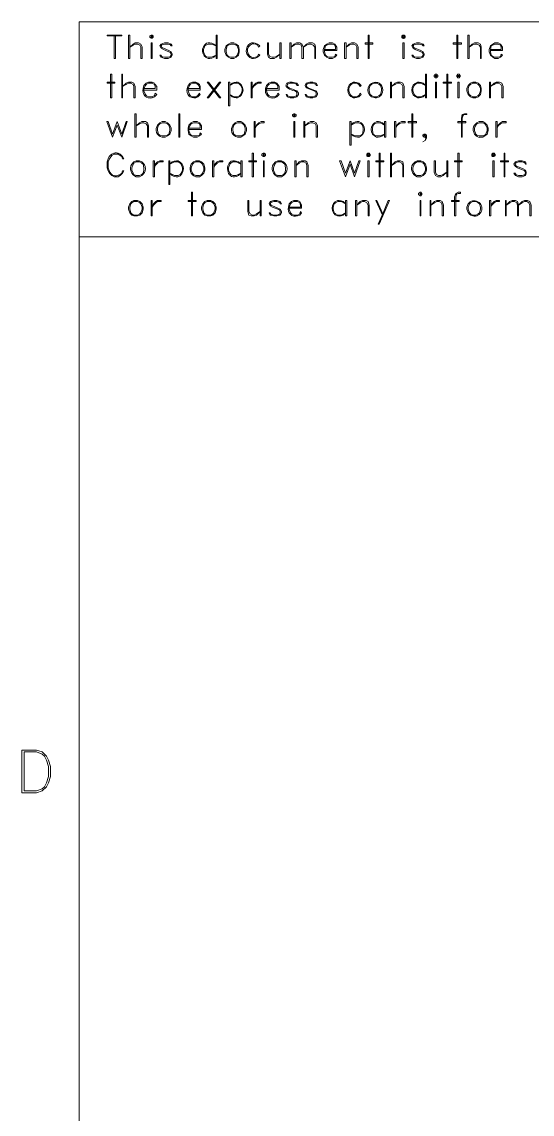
# Model space of a CAD drawing. Header units: inches. Extents: x 0 to 16.2, y 0 to 11.4.
# Drawn here: x 0.145 to 1.082, y 9.172 to 11.174 of the extents above; entities that cross this region are included whole.
import ezdxf

# ---------------------------------------------------------------- set-up
doc = ezdxf.new("R2010")
doc.units = ezdxf.units.IN
doc.header["$MEASUREMENT"] = 0
doc.layers.add('Color-7-Line_Weight-20', color=7, linetype='Continuous', lineweight=20)

msp = doc.modelspace()

# ---------------------------------------------------------------- linework, layer by layer
at = {"layer": 'Color-7-Line_Weight-20', "linetype": 'Continuous'}
for points in [[(3.0242, 11.1742), (3.0242, 10.78), (0.25, 10.78)], [(0.3167, 11.1483), (0.3167, 11.1067), (0.3142, 11.1067), (0.3142, 11.1483)], [(0.4167, 11.1333), (0.4192, 11.13), (0.4208, 11.13), (0.4192, 11.1333), (0.4133, 11.1358), (0.4067, 11.1358), (0.4008, 11.1333), (0.3983, 11.13), (0.4008, 11.1258), (0.405, 11.1233), (0.415, 11.1192), (0.4192, 11.1175)], [(0.4192, 11.1317), (0.4133, 11.1333), (0.4067, 11.1333), (0.4008, 11.1317)], [(0.4025, 11.1333), (0.4008, 11.13), (0.4025, 11.1258)], [(0.4841, 11.135), (0.4868, 11.1358), (0.4899, 11.1358), (0.4935, 11.135), (0.4975, 11.1333), (0.5017, 11.13), (0.4933, 11.1333), (0.4867, 11.1333), (0.4825, 11.1317), (0.4808, 11.13), (0.4783, 11.1233), (0.4783, 11.1192), (0.4808, 11.1133), (0.4825, 11.1108), (0.4867, 11.1092), (0.4933, 11.1092), (0.5017, 11.1133), (0.4975, 11.1092), (0.4936, 11.1075), (0.4901, 11.1067), (0.487, 11.1067)], [(0.5641, 11.1347), (0.5668, 11.1355), (0.5699, 11.1356), (0.5735, 11.1349), (0.5775, 11.1333), (0.5817, 11.13), (0.5792, 11.1275), (0.5775, 11.1317), (0.5738, 11.1331), (0.5706, 11.1337), (0.5677, 11.1337)], [(0.7008, 11.1233), (0.7025, 11.13), (0.705, 11.1317), (0.7092, 11.1333), (0.715, 11.1333), (0.7192, 11.1317), (0.7208, 11.1275), (0.7208, 11.1233), (0.7008, 11.1233), (0.7008, 11.1192), (0.7025, 11.1133), (0.705, 11.1108), (0.7092, 11.1092), (0.715, 11.1092), (0.7192, 11.1108), (0.7208, 11.115), (0.7233, 11.1133), (0.7192, 11.1092), (0.715, 11.1067), (0.7092, 11.1067), (0.705, 11.1092), (0.7008, 11.1133), (0.6983, 11.1192), (0.6983, 11.1233), (0.7008, 11.13), (0.705, 11.1333), (0.7092, 11.1358), (0.715, 11.1358), (0.7192, 11.1333), (0.7208, 11.1317), (0.7233, 11.1275), (0.7233, 11.1217), (0.7008, 11.1217)], [(0.8792, 11.1333), (0.8817, 11.13), (0.8833, 11.13), (0.8817, 11.1333), (0.875, 11.1358), (0.8692, 11.1358), (0.8633, 11.1333), (0.8608, 11.13), (0.8633, 11.1258), (0.8667, 11.1233), (0.8775, 11.1192), (0.8817, 11.1175)], [(0.8817, 11.1317), (0.875, 11.1333), (0.8692, 11.1333), (0.8633, 11.1317)], [(0.865, 11.1333), (0.8633, 11.13), (0.865, 11.1258)], [(1.005, 11.1233), (1.0067, 11.13), (1.0092, 11.1317), (1.0133, 11.1333), (1.0192, 11.1333), (1.0233, 11.1317), (1.025, 11.1275), (1.025, 11.1233), (1.005, 11.1233), (1.005, 11.1192), (1.0067, 11.1133), (1.0092, 11.1108), (1.0133, 11.1092), (1.0192, 11.1092), (1.0233, 11.1108), (1.025, 11.115), (1.0275, 11.1133), (1.0233, 11.1092), (1.0192, 11.1067), (1.0133, 11.1067), (1.0092, 11.1092), (1.005, 11.1133), (1.0025, 11.1192), (1.0025, 11.1233), (1.005, 11.13), (1.0092, 11.1333), (1.0133, 11.1358), (1.0192, 11.1358), (1.0233, 11.1333), (1.025, 11.1317), (1.0275, 11.1275), (1.0275, 11.1217), (1.005, 11.1217)], [(0.4025, 11.1092), (0.4008, 11.1133), (0.3983, 11.1133), (0.4008, 11.1092), (0.4067, 11.1067), (0.4133, 11.1067), (0.4192, 11.1092), (0.4208, 11.1133), (0.4208, 11.115), (0.4192, 11.1192), (0.415, 11.1217), (0.405, 11.1258), (0.4008, 11.1275)], [(0.4167, 11.1092), (0.4192, 11.1133), (0.4192, 11.115), (0.4167, 11.1192)], [(0.571, 11.1087), (0.5741, 11.1094), (0.5775, 11.1108), (0.5792, 11.115), (0.5817, 11.1133), (0.5775, 11.1092), (0.5737, 11.1076), (0.5703, 11.1068), (0.5673, 11.1069)], [(0.865, 11.1092), (0.8633, 11.1133), (0.8608, 11.1133), (0.8633, 11.1092), (0.8692, 11.1067), (0.875, 11.1067), (0.8817, 11.1092), (0.8833, 11.1133), (0.8833, 11.115), (0.8817, 11.1192), (0.8775, 11.1217), (0.8667, 11.1258), (0.8633, 11.1275)], [(0.8792, 11.1092), (0.8817, 11.1133), (0.8817, 11.115), (0.8792, 11.1192)], [(0.4192, 11.1108), (0.4133, 11.1092), (0.4067, 11.1092), (0.4008, 11.1108)], [(0.8817, 11.1108), (0.875, 11.1092), (0.8692, 11.1092), (0.8633, 11.1108)], [(0.3675, 11.0517), (0.3692, 11.0575), (0.3733, 11.0617), (0.3775, 11.0633), (0.3842, 11.0633), (0.3883, 11.0617), (0.39, 11.0592), (0.3925, 11.0558), (0.3925, 11.0492), (0.3692, 11.0492)], [(0.4483, 11.0517), (0.45, 11.0575), (0.4542, 11.0617), (0.4583, 11.0633), (0.4642, 11.0633), (0.4683, 11.0617), (0.4708, 11.0592), (0.4725, 11.0558), (0.4725, 11.0492), (0.45, 11.0492)], [(0.5411, 11.0634), (0.5381, 11.0636), (0.5347, 11.063), (0.5308, 11.0617), (0.5267, 11.0575), (0.535, 11.0617), (0.5408, 11.0617), (0.545, 11.0592), (0.5467, 11.0575), (0.5492, 11.0517), (0.5492, 11.0475), (0.5467, 11.0408), (0.545, 11.0392), (0.5408, 11.0367), (0.535, 11.0367), (0.5267, 11.0408), (0.5308, 11.0367), (0.5347, 11.0353), (0.5381, 11.0348), (0.5411, 11.035)], [(0.5925, 11.0517), (0.5942, 11.0575), (0.5983, 11.0617), (0.6025, 11.0633), (0.6092, 11.0633), (0.6133, 11.0617), (0.615, 11.0592), (0.6175, 11.0558), (0.6175, 11.0492), (0.5942, 11.0492)], [(0.65, 11.045), (0.6458, 11.0475), (0.6423, 11.0484), (0.6392, 11.0495), (0.6365, 11.0507), (0.6344, 11.0519), (0.6326, 11.0532), (0.6313, 11.0545), (0.6304, 11.0558), (0.6299, 11.0571), (0.6298, 11.0583), (0.63, 11.0595), (0.6306, 11.0606), (0.6316, 11.0615), (0.6329, 11.0623), (0.6345, 11.0629), (0.6364, 11.0633), (0.6386, 11.0635), (0.641, 11.0635), (0.6438, 11.0632), (0.6468, 11.0626), (0.65, 11.0617), (0.6525, 11.0575), (0.65, 11.0575), (0.6483, 11.0617)], [(0.6317, 11.0558), (0.6358, 11.0533), (0.6458, 11.0492), (0.65, 11.0475), (0.6525, 11.0433), (0.6525, 11.0408), (0.65, 11.0367), (0.6442, 11.035), (0.6375, 11.035), (0.6317, 11.0367), (0.63, 11.0408), (0.6317, 11.0408), (0.6333, 11.0367)], [(0.65, 11.0592), (0.6442, 11.0617), (0.6375, 11.0617), (0.6317, 11.0592)], [(0.6333, 11.0617), (0.6317, 11.0575), (0.6333, 11.0533)], [(0.6833, 11.0617), (0.685, 11.0575), (0.6875, 11.0575), (0.685, 11.0617), (0.6792, 11.0633), (0.6733, 11.0633), (0.6667, 11.0617), (0.665, 11.0575), (0.6667, 11.0533), (0.6708, 11.0517), (0.6808, 11.0475), (0.685, 11.045)], [(0.6667, 11.0558), (0.6708, 11.0533), (0.6808, 11.0492), (0.685, 11.0475), (0.6875, 11.0433), (0.6875, 11.0408), (0.685, 11.0367), (0.6792, 11.035), (0.6733, 11.035), (0.6667, 11.0367), (0.665, 11.0408), (0.6667, 11.0408), (0.6692, 11.0367)], [(0.685, 11.0592), (0.6792, 11.0617), (0.6733, 11.0617), (0.6667, 11.0592)], [(0.6692, 11.0617), (0.6667, 11.0575), (0.6692, 11.0533)], [(0.7531, 11.0635), (0.7561, 11.0637), (0.7595, 11.0631), (0.7633, 11.0617), (0.7675, 11.0575), (0.7658, 11.0558), (0.7633, 11.0592), (0.76, 11.0617), (0.7533, 11.0617), (0.7492, 11.0592), (0.7475, 11.0575), (0.745, 11.0517), (0.745, 11.0475), (0.7475, 11.0408), (0.7492, 11.0392), (0.7533, 11.0367), (0.76, 11.0367), (0.7633, 11.0392), (0.7658, 11.0433), (0.7675, 11.0408), (0.7633, 11.0367), (0.7595, 11.0352), (0.7561, 11.0347), (0.7531, 11.0348)], [(0.8709, 11.0635), (0.8741, 11.0636), (0.8777, 11.0631), (0.8817, 11.0617), (0.8858, 11.0575), (0.8775, 11.0617), (0.8708, 11.0617), (0.8667, 11.0592), (0.865, 11.0575), (0.8625, 11.0517), (0.8625, 11.0475), (0.865, 11.0408), (0.8667, 11.0392), (0.8708, 11.0367), (0.8775, 11.0367), (0.8858, 11.0408), (0.8817, 11.0367), (0.8777, 11.0353), (0.8741, 11.0347), (0.8709, 11.0349)], [(0.3842, 11.035), (0.3883, 11.0367), (0.3925, 11.0408), (0.39, 11.0433), (0.3883, 11.0392), (0.3842, 11.0367), (0.3775, 11.0367), (0.3733, 11.0392), (0.3717, 11.0408), (0.3692, 11.0475), (0.3692, 11.0517)], [(0.4642, 11.035), (0.4683, 11.0367), (0.4725, 11.0408), (0.4708, 11.0433), (0.4683, 11.0392), (0.4642, 11.0367), (0.4583, 11.0367), (0.4542, 11.0392), (0.4525, 11.0408), (0.45, 11.0475), (0.45, 11.0517)], [(0.6092, 11.035), (0.6133, 11.0367), (0.6175, 11.0408), (0.615, 11.0433), (0.6133, 11.0392), (0.6092, 11.0367), (0.6025, 11.0367), (0.5983, 11.0392), (0.5967, 11.0408), (0.5942, 11.0475), (0.5942, 11.0517)], [(0.65, 11.0392), (0.6442, 11.0367), (0.6375, 11.0367), (0.6317, 11.0392)], [(0.6483, 11.0475), (0.65, 11.0433), (0.65, 11.0408), (0.6483, 11.0367)], [(0.685, 11.0392), (0.6792, 11.0367), (0.6733, 11.0367), (0.6667, 11.0392)], [(0.6833, 11.0475), (0.685, 11.0433), (0.685, 11.0408), (0.6833, 11.0367)], [(0.9533, 11.0017), (0.9575, 11.0042), (0.9617, 11.0042), (0.9617, 11.0058), (0.9575, 11.0058), (0.9533, 11.0042), (0.9517, 10.9975), (0.9517, 10.9625), (0.9533, 10.9625), (0.9533, 10.9975), (0.9558, 11.0042)], [(0.3942, 10.985), (0.3983, 10.9892), (0.4025, 10.9917), (0.4083, 10.9917), (0.4125, 10.9892), (0.4167, 10.985), (0.4192, 10.9792), (0.4192, 10.975), (0.4167, 10.9683), (0.4125, 10.965), (0.4083, 10.9625), (0.4025, 10.9625)], [(0.4517, 10.9792), (0.4542, 10.985), (0.4558, 10.9875), (0.46, 10.9892), (0.4667, 10.9892), (0.4708, 10.9875), (0.4725, 10.9833), (0.4725, 10.9792), (0.4517, 10.9792), (0.4517, 10.975), (0.4542, 10.9683), (0.4558, 10.9667), (0.46, 10.965), (0.4667, 10.965), (0.4708, 10.9667), (0.4725, 10.9708), (0.475, 10.9683), (0.4708, 10.965), (0.4667, 10.9625), (0.46, 10.9625), (0.4558, 10.965), (0.4517, 10.9683), (0.45, 10.975), (0.45, 10.9792), (0.4517, 10.985), (0.4558, 10.9892), (0.46, 10.9917), (0.4667, 10.9917), (0.4708, 10.9892), (0.4725, 10.9875), (0.475, 10.9833), (0.475, 10.9767), (0.4517, 10.9767)], [(0.5325, 10.985), (0.5367, 10.9892), (0.5408, 10.9917), (0.5467, 10.9917), (0.5508, 10.9892), (0.555, 10.985), (0.5575, 10.9792), (0.5575, 10.975), (0.555, 10.9683), (0.5508, 10.965), (0.5467, 10.9625), (0.5408, 10.9625)], [(0.7637, 10.9913), (0.7606, 10.9914), (0.7572, 10.9907), (0.7533, 10.9892), (0.7492, 10.985), (0.7575, 10.9892), (0.7633, 10.9892), (0.7675, 10.9875), (0.77, 10.985), (0.7717, 10.9792), (0.7717, 10.975), (0.77, 10.9683), (0.7675, 10.9667), (0.7633, 10.965), (0.7575, 10.965), (0.7492, 10.9683), (0.7533, 10.965), (0.7573, 10.9634), (0.7608, 10.9627), (0.7639, 10.9628)], [(0.7963, 10.9913), (0.7994, 10.9914), (0.8028, 10.9907), (0.8067, 10.9892), (0.8108, 10.985), (0.8025, 10.9892), (0.7967, 10.9892), (0.7925, 10.9875), (0.79, 10.985), (0.7883, 10.9792), (0.7883, 10.975), (0.79, 10.9683), (0.7925, 10.9667), (0.7967, 10.965), (0.8025, 10.965), (0.8108, 10.9683), (0.8067, 10.965), (0.8027, 10.9634), (0.7992, 10.9627), (0.7961, 10.9628)], [(0.9758, 10.985), (0.98, 10.9892), (0.9842, 10.9917), (0.9908, 10.9917), (0.995, 10.9892), (0.9992, 10.985), (1.0008, 10.9792), (1.0008, 10.975), (0.9992, 10.9683), (0.995, 10.965), (0.9908, 10.9625), (0.9842, 10.9625)], [(0.885, 10.9625), (0.8833, 10.9625), (0.8808, 10.965), (0.8808, 10.9667), (0.8833, 10.9683), (0.885, 10.9683), (0.8875, 10.9667), (0.8875, 10.9608)], [(0.885, 10.9567), (0.8875, 10.965), (0.885, 10.9625), (0.8875, 10.9608), (0.885, 10.9567), (0.8808, 10.9542)], [(0.365, 10.9175), (0.3608, 10.9192), (0.355, 10.9192), (0.3508, 10.9175), (0.3467, 10.9133)], [(0.4317, 10.9195), (0.4286, 10.9196), (0.4249, 10.919), (0.4208, 10.9175), (0.4167, 10.9133), (0.425, 10.9175), (0.4317, 10.9175), (0.4358, 10.915), (0.4375, 10.9133), (0.44, 10.9067), (0.44, 10.9025), (0.4375, 10.8967), (0.4358, 10.8942), (0.4317, 10.8925), (0.425, 10.8925), (0.4167, 10.8967), (0.4208, 10.8925), (0.4246, 10.8908), (0.4281, 10.89), (0.4311, 10.89)], [(0.4558, 10.9133), (0.46, 10.9175), (0.4642, 10.9192), (0.4708, 10.9192), (0.475, 10.9175), (0.4792, 10.9133), (0.4808, 10.9067), (0.4808, 10.9025), (0.4792, 10.8967), (0.475, 10.8925), (0.4708, 10.89), (0.4642, 10.89)], [(0.625, 10.9175), (0.6217, 10.9192), (0.615, 10.9192), (0.6108, 10.9175), (0.6067, 10.9133)], [(0.8625, 10.9133), (0.8667, 10.9175), (0.8708, 10.9192), (0.8775, 10.9192), (0.8817, 10.9175), (0.8858, 10.9133), (0.8875, 10.9067), (0.8875, 10.9025), (0.8858, 10.8967), (0.8817, 10.8925), (0.8775, 10.89), (0.8708, 10.89)], [(1.0667, 10.9175), (1.0692, 10.9133), (1.0708, 10.9133), (1.0692, 10.9175), (1.0633, 10.9192), (1.0567, 10.9192), (1.0508, 10.9175), (1.0483, 10.9133), (1.0508, 10.9092), (1.055, 10.9067), (1.065, 10.9025), (1.0692, 10.9008)], [(1.0692, 10.915), (1.0633, 10.9175), (1.0567, 10.9175), (1.0508, 10.915)], [(1.0525, 10.9175), (1.0508, 10.9133), (1.0525, 10.9092)], [(1.0525, 10.8925), (1.0508, 10.8967), (1.0483, 10.8967), (1.0508, 10.8925), (1.0567, 10.89), (1.0633, 10.89), (1.0692, 10.8925), (1.0708, 10.8967), (1.0708, 10.8983), (1.0692, 10.9025), (1.065, 10.905), (1.055, 10.9092), (1.0508, 10.9108)], [(1.0692, 10.8942), (1.0633, 10.8925), (1.0567, 10.8925), (1.0508, 10.8942)], [(1.0667, 10.8925), (1.0692, 10.8967), (1.0692, 10.8983), (1.0667, 10.9025)], [(0.355, 10.89), (0.3608, 10.89), (0.365, 10.8925)], [(0.615, 10.89), (0.6217, 10.89), (0.625, 10.8925)], [(0.9417, 10.8575), (0.9458, 10.8592), (0.95, 10.8592), (0.95, 10.8617), (0.9458, 10.8617), (0.9417, 10.8592), (0.9392, 10.8533), (0.9392, 10.8183), (0.9417, 10.8183), (0.9417, 10.8533), (0.9433, 10.8592)], [(0.6175, 10.845), (0.6192, 10.8408), (0.6217, 10.8408), (0.6192, 10.845), (0.6133, 10.8467), (0.6075, 10.8467), (0.6008, 10.845), (0.5992, 10.8408), (0.6008, 10.8367), (0.605, 10.8342), (0.615, 10.8308), (0.6192, 10.8283)], [(0.6008, 10.8383), (0.605, 10.8367), (0.615, 10.8325), (0.6192, 10.8308), (0.6217, 10.8267), (0.6217, 10.8242), (0.6192, 10.82), (0.6133, 10.8183), (0.6075, 10.8183), (0.6008, 10.82), (0.5992, 10.8242), (0.6008, 10.8242), (0.6033, 10.82)], [(0.6192, 10.8425), (0.6133, 10.845), (0.6075, 10.845), (0.6008, 10.8425)], [(0.6033, 10.845), (0.6008, 10.8408), (0.6033, 10.8367)], [(0.6342, 10.8342), (0.6358, 10.8408), (0.64, 10.845), (0.6442, 10.8467), (0.6508, 10.8467), (0.655, 10.845), (0.6567, 10.8425), (0.6583, 10.8383), (0.6583, 10.8325), (0.6358, 10.8325)], [(0.6508, 10.8183), (0.655, 10.82), (0.6583, 10.8242), (0.6567, 10.8267), (0.655, 10.8225), (0.6508, 10.82), (0.6442, 10.82), (0.64, 10.8225), (0.6383, 10.8242), (0.6358, 10.8308), (0.6358, 10.8342)], [(0.7245, 10.8466), (0.7276, 10.8468), (0.7311, 10.8463), (0.735, 10.845), (0.7392, 10.8408), (0.7308, 10.845), (0.725, 10.845), (0.7208, 10.8425), (0.7183, 10.8408), (0.7167, 10.8342), (0.7167, 10.8308), (0.7183, 10.8242), (0.7208, 10.8225), (0.725, 10.82), (0.7308, 10.82), (0.7392, 10.8242), (0.735, 10.82), (0.7311, 10.8187), (0.7276, 10.8182), (0.7245, 10.8184)], [(0.8075, 10.8183), (0.82, 10.8467), (0.8175, 10.8467), (0.8075, 10.8225), (0.7992, 10.8033), (0.8008, 10.8033), (0.8075, 10.8183), (0.795, 10.8467), (0.7967, 10.8467), (0.8075, 10.8225)], [(0.6192, 10.8225), (0.6133, 10.82), (0.6075, 10.82), (0.6008, 10.8225)], [(0.6175, 10.8308), (0.6192, 10.8267), (0.6192, 10.8242), (0.6175, 10.82)]]:
    msp.add_lwpolyline(points, dxfattribs=at)
for points in [[(15.8942, 0.2692), (15.8942, 11.1742), (0.25, 11.1742), (0.25, 0.2692)], [(0.3283, 11.15), (0.3283, 11.1483), (0.3017, 11.1483), (0.3017, 11.15)], [(0.3408, 11.1067), (0.3433, 11.1067), (0.3433, 11.15), (0.3408, 11.15)], [(0.3658, 11.1067), (0.3633, 11.1067), (0.3633, 11.1275), (0.3617, 11.1317), (0.3575, 11.1333), (0.3533, 11.1333), (0.3492, 11.1317), (0.3433, 11.1275), (0.3492, 11.1333), (0.3533, 11.1358), (0.3592, 11.1358), (0.3633, 11.1333), (0.3658, 11.1275)], [(0.38, 11.1483), (0.38, 11.1458), (0.3825, 11.1442), (0.3842, 11.1442), (0.3858, 11.1458), (0.3858, 11.1483), (0.3842, 11.15), (0.3825, 11.15)], [(0.3842, 11.1458), (0.3842, 11.1483), (0.3825, 11.1483), (0.3825, 11.1458)], [(0.3825, 11.1067), (0.3842, 11.1067), (0.3842, 11.1358), (0.3825, 11.1358)], [(0.5017, 11.1067), (0.5033, 11.1067), (0.5033, 11.15), (0.5017, 11.15)], [(0.5242, 11.1333), (0.52, 11.13), (0.5175, 11.1233), (0.5175, 11.1192), (0.52, 11.1133), (0.5242, 11.1092), (0.5283, 11.1067), (0.5342, 11.1067), (0.5383, 11.1092), (0.5425, 11.1133), (0.5442, 11.1192), (0.5442, 11.1233), (0.5425, 11.13), (0.5383, 11.1333), (0.5342, 11.1358), (0.5283, 11.1358)], [(0.5383, 11.1317), (0.5342, 11.1333), (0.5283, 11.1333), (0.5242, 11.1317), (0.5217, 11.13), (0.52, 11.1233), (0.52, 11.1192), (0.5217, 11.1133), (0.5242, 11.1108), (0.5283, 11.1092), (0.5342, 11.1092), (0.5383, 11.1108), (0.54, 11.1133), (0.5425, 11.1192), (0.5425, 11.1233), (0.54, 11.13)], [(0.5958, 11.115), (0.5975, 11.1092), (0.6017, 11.1067), (0.6083, 11.1067), (0.6125, 11.1092), (0.6183, 11.115), (0.6125, 11.1108), (0.6083, 11.1092), (0.6042, 11.1092), (0.6, 11.1108), (0.5975, 11.115), (0.5975, 11.1358), (0.5958, 11.1358)], [(0.6183, 11.1067), (0.6208, 11.1067), (0.6208, 11.1358), (0.6183, 11.1358)], [(0.6367, 11.1067), (0.6392, 11.1067), (0.6392, 11.1358), (0.6367, 11.1358)], [(0.6617, 11.1067), (0.6592, 11.1067), (0.6592, 11.1275), (0.6575, 11.1317), (0.6533, 11.1333), (0.6492, 11.1333), (0.645, 11.1317), (0.6392, 11.1275), (0.645, 11.1333), (0.6492, 11.1358), (0.655, 11.1358), (0.6592, 11.1333), (0.6617, 11.1275)], [(0.6842, 11.1067), (0.6825, 11.1067), (0.6825, 11.1275), (0.68, 11.1317), (0.6758, 11.1333), (0.6717, 11.1333), (0.6675, 11.1317), (0.6617, 11.1275), (0.6675, 11.1333), (0.6717, 11.1358), (0.6783, 11.1358), (0.6825, 11.1333), (0.6842, 11.1275)], [(0.7375, 11.1067), (0.74, 11.1067), (0.74, 11.1358), (0.7375, 11.1358)], [(0.7625, 11.1067), (0.76, 11.1067), (0.76, 11.1275), (0.7583, 11.1317), (0.7542, 11.1333), (0.75, 11.1333), (0.7458, 11.1317), (0.74, 11.1275), (0.7458, 11.1333), (0.75, 11.1358), (0.7558, 11.1358), (0.76, 11.1333), (0.7625, 11.1275)], [(0.7892, 11.1358), (0.7892, 11.1333), (0.775, 11.1333), (0.775, 11.1358)], [(0.7808, 11.1067), (0.7825, 11.1067), (0.7825, 11.15), (0.7808, 11.15)], [(0.8442, 11.15), (0.8425, 11.1483), (0.8424, 11.1472), (0.8425, 11.1462), (0.8427, 11.1455), (0.843, 11.1449), (0.8435, 11.1444), (0.844, 11.1441), (0.8447, 11.144), (0.8453, 11.1439), (0.8459, 11.144), (0.8466, 11.1442), (0.8472, 11.1445), (0.8477, 11.1449), (0.8481, 11.1454), (0.8485, 11.1459), (0.8486, 11.1465), (0.8487, 11.1472), (0.8485, 11.1478), (0.8481, 11.1485), (0.8475, 11.1493), (0.8467, 11.15)], [(0.8467, 11.1458), (0.8467, 11.1483), (0.8442, 11.1483), (0.8442, 11.1458)], [(0.8442, 11.1067), (0.8467, 11.1067), (0.8467, 11.1358), (0.8442, 11.1358)], [(0.9517, 11.1358), (0.9517, 11.1333), (0.9367, 11.1333), (0.9367, 11.1358)], [(0.9433, 11.1067), (0.945, 11.1067), (0.945, 11.15), (0.9433, 11.15)], [(0.9633, 11.1067), (0.9658, 11.1067), (0.9658, 11.15), (0.9633, 11.15)], [(0.9883, 11.1067), (0.9867, 11.1067), (0.9867, 11.1275), (0.9842, 11.1317), (0.98, 11.1333), (0.9758, 11.1333), (0.9717, 11.1317), (0.9658, 11.1275), (0.9717, 11.1333), (0.9758, 11.1358), (0.9825, 11.1358), (0.9867, 11.1333), (0.9883, 11.1275)], [(0.3075, 11.035), (0.31, 11.035), (0.31, 11.0783), (0.3075, 11.0783)], [(0.3283, 11.035), (0.33, 11.035), (0.33, 11.0783), (0.3283, 11.0783)], [(0.8858, 11.035), (0.8875, 11.035), (0.8875, 11.0783), (0.8858, 11.0783)], [(0.9042, 11.0783), (0.9017, 11.0758), (0.9017, 11.0742), (0.9042, 11.0717), (0.9058, 11.0717), (0.9083, 11.0742), (0.9083, 11.0758), (0.9058, 11.0783)], [(0.9058, 11.0742), (0.9058, 11.0758), (0.9042, 11.0758), (0.9042, 11.0742)], [(0.925, 11.035), (0.9267, 11.035), (0.9267, 11.0783), (0.925, 11.0783)], [(0.9433, 11.0758), (0.9433, 11.0742), (0.945, 11.0717), (0.9475, 11.0717), (0.9492, 11.0742), (0.9492, 11.0758), (0.9475, 11.0783), (0.945, 11.0783)], [(0.9475, 11.0742), (0.9475, 11.0758), (0.945, 11.0758), (0.945, 11.0742)], [(0.3158, 11.0633), (0.3158, 11.0617), (0.3017, 11.0617), (0.3017, 11.0633)], [(0.3533, 11.035), (0.3508, 11.035), (0.3508, 11.0558), (0.3492, 11.0592), (0.345, 11.0617), (0.3408, 11.0617), (0.3367, 11.0592), (0.33, 11.0558), (0.3367, 11.0617), (0.3408, 11.0633), (0.3467, 11.0633), (0.3508, 11.0617), (0.3533, 11.0558)], [(0.39, 11.0517), (0.39, 11.0558), (0.3883, 11.0592), (0.3842, 11.0617), (0.3775, 11.0617), (0.3733, 11.0592), (0.3717, 11.0575), (0.3692, 11.0517)], [(0.4708, 11.0517), (0.4708, 11.0558), (0.4683, 11.0592), (0.4642, 11.0617), (0.4583, 11.0617), (0.4542, 11.0592), (0.4525, 11.0575), (0.45, 11.0517)], [(0.5075, 11.035), (0.51, 11.035), (0.4875, 11.0633), (0.485, 11.0633)], [(0.5075, 11.0633), (0.485, 11.035), (0.4875, 11.035), (0.51, 11.0633)], [(0.5242, 11.02), (0.5267, 11.02), (0.5267, 11.0633), (0.5242, 11.0633)], [(0.5658, 11.035), (0.5675, 11.035), (0.5675, 11.0633), (0.5658, 11.0633)], [(0.5842, 11.0633), (0.5783, 11.0633), (0.5742, 11.0617), (0.57, 11.0575), (0.5675, 11.0517), (0.57, 11.0558), (0.5742, 11.0592), (0.5783, 11.0617), (0.5842, 11.0617)], [(0.615, 11.0517), (0.615, 11.0558), (0.6133, 11.0592), (0.6092, 11.0617), (0.6025, 11.0617), (0.5983, 11.0592), (0.5967, 11.0575), (0.5942, 11.0517)], [(0.7867, 11.0592), (0.7842, 11.0575), (0.7825, 11.0517), (0.7825, 11.0475), (0.7842, 11.0408), (0.7867, 11.0392), (0.7908, 11.0367), (0.7967, 11.0367), (0.8008, 11.0392), (0.8033, 11.0408), (0.805, 11.0475), (0.805, 11.0517), (0.8033, 11.0575), (0.8008, 11.0592), (0.7967, 11.0617), (0.7908, 11.0617)], [(0.8217, 11.035), (0.8233, 11.035), (0.8233, 11.0633), (0.8217, 11.0633)], [(0.8467, 11.035), (0.8442, 11.035), (0.8442, 11.0558), (0.8425, 11.0592), (0.8383, 11.0617), (0.8342, 11.0617), (0.83, 11.0592), (0.8233, 11.0558), (0.83, 11.0617), (0.8342, 11.0633), (0.84, 11.0633), (0.8442, 11.0617), (0.8467, 11.0558)], [(0.9042, 11.035), (0.9058, 11.035), (0.9058, 11.0633), (0.9042, 11.0633)], [(0.9333, 11.0633), (0.9333, 11.0617), (0.9183, 11.0617), (0.9183, 11.0633)], [(0.945, 11.035), (0.9475, 11.035), (0.9475, 11.0633), (0.945, 11.0633)], [(0.9683, 11.0617), (0.9642, 11.0575), (0.9617, 11.0517), (0.9617, 11.0475), (0.9642, 11.0408), (0.9683, 11.0367), (0.9725, 11.035), (0.9783, 11.035), (0.9825, 11.0367), (0.9867, 11.0408), (0.9883, 11.0475), (0.9883, 11.0517), (0.9867, 11.0575), (0.9825, 11.0617), (0.9783, 11.0633), (0.9725, 11.0633)], [(0.9842, 11.0408), (0.9867, 11.0475), (0.9867, 11.0517), (0.9842, 11.0575), (0.9825, 11.0592), (0.9783, 11.0617), (0.9725, 11.0617), (0.9683, 11.0592), (0.9658, 11.0575), (0.9642, 11.0517), (0.9642, 11.0475), (0.9658, 11.0408), (0.9683, 11.0392), (0.9725, 11.0367), (0.9783, 11.0367), (0.9825, 11.0392)], [(1.0033, 11.035), (1.005, 11.035), (1.005, 11.0633), (1.0033, 11.0633)], [(1.0283, 11.035), (1.0258, 11.035), (1.0258, 11.0558), (1.0242, 11.0592), (1.02, 11.0617), (1.0158, 11.0617), (1.0117, 11.0592), (1.005, 11.0558), (1.0117, 11.0617), (1.0158, 11.0633), (1.0217, 11.0633), (1.0258, 11.0617), (1.0283, 11.0558)], [(0.3525, 10.9625), (0.355, 10.9625), (0.355, 11.0058), (0.3525, 11.0058)], [(0.4333, 10.9625), (0.435, 10.9625), (0.435, 11.0058), (0.4333, 11.0058)], [(0.6417, 11.0042), (0.6417, 11.0017), (0.6442, 11), (0.6458, 11), (0.6483, 11.0017), (0.6483, 11.0042), (0.6458, 11.0058), (0.6442, 11.0058)], [(0.6458, 11.0017), (0.6458, 11.0042), (0.6442, 11.0042), (0.6442, 11.0017)], [(0.8608, 10.9625), (0.8625, 10.9625), (0.8625, 11.0058), (0.8608, 11.0058)], [(0.3033, 10.9917), (0.3117, 10.9683), (0.32, 10.9917), (0.3283, 10.9683), (0.3367, 10.9917), (0.3383, 10.9917), (0.3283, 10.9625), (0.32, 10.985), (0.3117, 10.9625), (0.3008, 10.9917)], [(0.3775, 10.9625), (0.3758, 10.9625), (0.3758, 10.9833), (0.3733, 10.9875), (0.3692, 10.9892), (0.365, 10.9892), (0.3608, 10.9875), (0.355, 10.9833), (0.3608, 10.9892), (0.365, 10.9917), (0.3717, 10.9917), (0.3758, 10.9892), (0.3775, 10.9833)], [(0.3983, 10.9875), (0.3958, 10.985), (0.3942, 10.9792), (0.3942, 10.975), (0.3958, 10.9683), (0.3983, 10.9667), (0.4025, 10.965), (0.4083, 10.965), (0.4125, 10.9667), (0.415, 10.9683), (0.4167, 10.975), (0.4167, 10.9792), (0.415, 10.985), (0.4125, 10.9875), (0.4083, 10.9892), (0.4025, 10.9892)], [(0.5367, 10.9875), (0.5342, 10.985), (0.5325, 10.9792), (0.5325, 10.975), (0.5342, 10.9683), (0.5367, 10.9667), (0.5408, 10.965), (0.5467, 10.965), (0.5508, 10.9667), (0.5533, 10.9683), (0.555, 10.975), (0.555, 10.9792), (0.5533, 10.985), (0.5508, 10.9875), (0.5467, 10.9892), (0.5408, 10.9892)], [(0.5717, 10.9625), (0.5733, 10.9625), (0.5733, 10.9917), (0.5717, 10.9917)], [(0.59, 10.9917), (0.5842, 10.9917), (0.58, 10.9892), (0.5758, 10.985), (0.5733, 10.9792), (0.5758, 10.9833), (0.58, 10.9875), (0.5842, 10.9892), (0.59, 10.9892)], [(0.6442, 10.9625), (0.6458, 10.9625), (0.6458, 10.9917), (0.6442, 10.9917)], [(0.6625, 10.9625), (0.6642, 10.9625), (0.6642, 10.9917), (0.6625, 10.9917)], [(0.6875, 10.9625), (0.685, 10.9625), (0.685, 10.9833), (0.6833, 10.9875), (0.6792, 10.9892), (0.675, 10.9892), (0.6708, 10.9875), (0.6642, 10.9833), (0.6708, 10.9892), (0.675, 10.9917), (0.6808, 10.9917), (0.685, 10.9892), (0.6875, 10.9833)], [(0.7467, 10.9483), (0.7492, 10.9483), (0.7492, 10.9917), (0.7467, 10.9917)], [(0.8108, 10.9625), (0.8133, 10.9625), (0.8133, 10.9917), (0.8108, 10.9917)], [(0.8292, 10.9625), (0.8317, 10.9625), (0.8317, 10.9917), (0.8292, 10.9917)], [(0.8483, 10.9917), (0.8417, 10.9917), (0.8375, 10.9892), (0.8333, 10.985), (0.8317, 10.9792), (0.8333, 10.9833), (0.8375, 10.9875), (0.8417, 10.9892), (0.8483, 10.9892)], [(0.8692, 10.9917), (0.8692, 10.9892), (0.8542, 10.9892), (0.8542, 10.9917)], [(0.96, 10.9917), (0.96, 10.9892), (0.945, 10.9892), (0.945, 10.9917)], [(0.9783, 10.985), (0.9758, 10.9792), (0.9758, 10.975), (0.9783, 10.9683), (0.98, 10.9667), (0.9842, 10.965), (0.9908, 10.965), (0.995, 10.9667), (0.9967, 10.9683), (0.9992, 10.975), (0.9992, 10.9792), (0.9967, 10.985), (0.995, 10.9875), (0.9908, 10.9892), (0.9842, 10.9892), (0.98, 10.9875)], [(1.015, 10.9625), (1.0175, 10.9625), (1.0175, 10.9917), (1.015, 10.9917)], [(1.0342, 10.9917), (1.0275, 10.9917), (1.0233, 10.9892), (1.0192, 10.985), (1.0175, 10.9792), (1.0192, 10.9833), (1.0233, 10.9875), (1.0275, 10.9892), (1.0342, 10.9892)], [(0.885, 10.965), (0.885, 10.9667), (0.8833, 10.9667), (0.8833, 10.965)], [(0.3033, 10.9067), (0.304, 10.9049), (0.3047, 10.9032), (0.3053, 10.9016), (0.306, 10.9001), (0.3068, 10.8987), (0.3075, 10.8975), (0.3083, 10.8963), (0.3092, 10.8953), (0.3101, 10.8944), (0.3111, 10.8936), (0.3121, 10.893), (0.3132, 10.8925), (0.3144, 10.8922), (0.3157, 10.892), (0.3171, 10.8919), (0.3186, 10.8921), (0.3202, 10.8923), (0.322, 10.8928), (0.3238, 10.8934), (0.3258, 10.8942), (0.3283, 10.8967), (0.33, 10.9008), (0.3325, 10.9008), (0.33, 10.8967), (0.3258, 10.8925), (0.3217, 10.89), (0.3142, 10.89), (0.31, 10.8925), (0.3058, 10.8967), (0.3033, 10.9008), (0.3017, 10.9067), (0.3017, 10.9175), (0.3033, 10.9233), (0.304, 10.9247), (0.3048, 10.926), (0.3056, 10.9272), (0.3064, 10.9283), (0.3073, 10.9293), (0.3083, 10.9303), (0.3093, 10.9311), (0.3104, 10.9318), (0.3115, 10.9324), (0.3126, 10.9329), (0.3138, 10.9333), (0.315, 10.9336), (0.3163, 10.9338), (0.3176, 10.9338), (0.3189, 10.9338), (0.3202, 10.9336), (0.3216, 10.9333), (0.323, 10.9329), (0.3244, 10.9323), (0.3258, 10.9317), (0.33, 10.9275), (0.3325, 10.9233), (0.33, 10.9233), (0.3283, 10.9275), (0.3258, 10.9292), (0.3217, 10.9317), (0.3142, 10.9317), (0.31, 10.9292), (0.3058, 10.9233), (0.3033, 10.9175)], [(0.5675, 10.89), (0.57, 10.89), (0.57, 10.9333), (0.5675, 10.9333)], [(0.5858, 10.9317), (0.5858, 10.9292), (0.5883, 10.9275), (0.59, 10.9275), (0.5925, 10.9292), (0.5925, 10.9317), (0.59, 10.9333), (0.5883, 10.9333)], [(0.78, 10.9333), (0.7783, 10.9317), (0.7782, 10.9305), (0.7783, 10.9296), (0.7785, 10.9288), (0.7789, 10.9282), (0.7793, 10.9278), (0.7799, 10.9275), (0.7805, 10.9273), (0.7811, 10.9273), (0.7818, 10.9274), (0.7824, 10.9276), (0.783, 10.9279), (0.7835, 10.9283), (0.784, 10.9287), (0.7843, 10.9293), (0.7845, 10.9299), (0.7845, 10.9305), (0.7844, 10.9312), (0.784, 10.9319), (0.7834, 10.9326), (0.7825, 10.9333)], [(0.8008, 10.89), (0.8025, 10.89), (0.8025, 10.9333), (0.8008, 10.9333)], [(0.8217, 10.89), (0.8233, 10.89), (0.8233, 10.9333), (0.8217, 10.9333)], [(0.945, 10.89), (0.9475, 10.89), (0.9475, 10.9333), (0.945, 10.9333)], [(1.0092, 10.9333), (1.0075, 10.9317), (1.0074, 10.9305), (1.0075, 10.9296), (1.0077, 10.9288), (1.008, 10.9282), (1.0085, 10.9278), (1.009, 10.9275), (1.0097, 10.9273), (1.0103, 10.9273), (1.0109, 10.9274), (1.0116, 10.9276), (1.0122, 10.9279), (1.0127, 10.9283), (1.0131, 10.9287), (1.0135, 10.9293), (1.0136, 10.9299), (1.0137, 10.9305), (1.0135, 10.9312), (1.0131, 10.9319), (1.0125, 10.9326), (1.0117, 10.9333)], [(1.03, 10.89), (1.0317, 10.89), (1.0317, 10.9333), (1.03, 10.9333)], [(0.3492, 10.9133), (0.3467, 10.9067), (0.3467, 10.9025), (0.3492, 10.8967), (0.3508, 10.8942), (0.355, 10.8925), (0.3608, 10.8925), (0.365, 10.8942), (0.3675, 10.8967), (0.3692, 10.9025), (0.3692, 10.9067), (0.3675, 10.9133), (0.365, 10.915), (0.3608, 10.9175), (0.355, 10.9175), (0.3508, 10.915)], [(0.3858, 10.89), (0.3883, 10.89), (0.3883, 10.9192), (0.3858, 10.9192)], [(0.4042, 10.9192), (0.3983, 10.9192), (0.3942, 10.9175), (0.39, 10.9133), (0.3883, 10.9067), (0.39, 10.9108), (0.3942, 10.915), (0.3983, 10.9175), (0.4042, 10.9175)], [(0.415, 10.8758), (0.4167, 10.8758), (0.4167, 10.9192), (0.415, 10.9192)], [(0.4583, 10.9133), (0.4558, 10.9067), (0.4558, 10.9025), (0.4583, 10.8967), (0.46, 10.8942), (0.4642, 10.8925), (0.4708, 10.8925), (0.475, 10.8942), (0.4767, 10.8967), (0.4792, 10.9025), (0.4792, 10.9067), (0.4767, 10.9133), (0.475, 10.915), (0.4708, 10.9175), (0.4642, 10.9175), (0.46, 10.915)], [(0.495, 10.89), (0.4975, 10.89), (0.4975, 10.9192), (0.495, 10.9192)], [(0.5142, 10.9192), (0.5075, 10.9192), (0.5033, 10.9175), (0.4992, 10.9133), (0.4975, 10.9067), (0.4992, 10.9108), (0.5033, 10.915), (0.5075, 10.9175), (0.5142, 10.9175)], [(0.5267, 10.9133), (0.5242, 10.9067), (0.5242, 10.9025), (0.5267, 10.8967), (0.5283, 10.8942), (0.5325, 10.8925), (0.5383, 10.8925), (0.5467, 10.8967), (0.5425, 10.8925), (0.5389, 10.8908), (0.5356, 10.8901), (0.5327, 10.8901), (0.5301, 10.8908), (0.5279, 10.8922), (0.5261, 10.894), (0.5246, 10.8963), (0.5235, 10.8988), (0.5229, 10.9016), (0.5226, 10.9044), (0.5227, 10.9073), (0.5232, 10.9101), (0.5241, 10.9127), (0.5255, 10.9151), (0.5272, 10.917), (0.5294, 10.9185), (0.532, 10.9193), (0.5351, 10.9195), (0.5386, 10.919), (0.5425, 10.9175), (0.5467, 10.9133), (0.5383, 10.9175), (0.5325, 10.9175), (0.5283, 10.915)], [(0.5467, 10.89), (0.5492, 10.89), (0.5492, 10.9192), (0.5467, 10.9192)], [(0.5758, 10.9192), (0.5758, 10.9175), (0.5617, 10.9175), (0.5617, 10.9192)], [(0.59, 10.9292), (0.59, 10.9317), (0.5883, 10.9317), (0.5883, 10.9292)], [(0.5883, 10.89), (0.59, 10.89), (0.59, 10.9192), (0.5883, 10.9192)], [(0.6092, 10.9133), (0.6067, 10.9067), (0.6067, 10.9025), (0.6092, 10.8967), (0.6108, 10.8942), (0.615, 10.8925), (0.6217, 10.8925), (0.625, 10.8942), (0.6275, 10.8967), (0.6292, 10.9025), (0.6292, 10.9067), (0.6275, 10.9133), (0.625, 10.915), (0.6217, 10.9175), (0.615, 10.9175), (0.6108, 10.915)], [(0.6458, 10.89), (0.6483, 10.89), (0.6483, 10.9192), (0.6458, 10.9192)], [(0.6708, 10.89), (0.6683, 10.89), (0.6683, 10.9108), (0.6667, 10.915), (0.6625, 10.9175), (0.6583, 10.9175), (0.6542, 10.915), (0.6483, 10.9108), (0.6542, 10.9175), (0.6583, 10.9192), (0.665, 10.9192), (0.6683, 10.9175), (0.6708, 10.9108)], [(0.7308, 10.9192), (0.7392, 10.8967), (0.7475, 10.9192), (0.7558, 10.8967), (0.7633, 10.9192), (0.7658, 10.9192), (0.7558, 10.89), (0.7475, 10.9133), (0.7392, 10.89), (0.7283, 10.9192)], [(0.7825, 10.9292), (0.7825, 10.9317), (0.78, 10.9317), (0.78, 10.9292)], [(0.78, 10.89), (0.7825, 10.89), (0.7825, 10.9192), (0.78, 10.9192)], [(0.8092, 10.9192), (0.8092, 10.9175), (0.795, 10.9175), (0.795, 10.9192)], [(0.8458, 10.89), (0.8442, 10.89), (0.8442, 10.9108), (0.8425, 10.915), (0.8383, 10.9175), (0.8342, 10.9175), (0.83, 10.915), (0.8233, 10.9108), (0.83, 10.9175), (0.8342, 10.9192), (0.84, 10.9192), (0.8442, 10.9175), (0.8458, 10.9108)], [(0.865, 10.9133), (0.8625, 10.9067), (0.8625, 10.9025), (0.865, 10.8967), (0.8667, 10.8942), (0.8708, 10.8925), (0.8775, 10.8925), (0.8817, 10.8942), (0.8833, 10.8967), (0.8858, 10.9025), (0.8858, 10.9067), (0.8833, 10.9133), (0.8817, 10.915), (0.8775, 10.9175), (0.8708, 10.9175), (0.8667, 10.915)], [(0.9017, 10.8983), (0.9042, 10.8925), (0.9083, 10.89), (0.9142, 10.89), (0.9183, 10.8925), (0.925, 10.8983), (0.9183, 10.8942), (0.9142, 10.8925), (0.91, 10.8925), (0.9058, 10.8942), (0.9042, 10.8983), (0.9042, 10.9192), (0.9017, 10.9192)], [(0.925, 10.89), (0.9267, 10.89), (0.9267, 10.9192), (0.925, 10.9192)], [(0.9533, 10.9192), (0.9533, 10.9175), (0.9392, 10.9175), (0.9392, 10.9192)], [(1.0117, 10.9292), (1.0117, 10.9317), (1.0092, 10.9317), (1.0092, 10.9292)], [(1.0092, 10.89), (1.0117, 10.89), (1.0117, 10.9192), (1.0092, 10.9192)], [(1.0383, 10.9192), (1.0383, 10.9175), (1.0233, 10.9175), (1.0233, 10.9192)], [(0.4567, 10.8183), (0.4583, 10.8183), (0.4583, 10.8617), (0.4567, 10.8617)], [(0.8733, 10.8592), (0.8733, 10.8575), (0.8758, 10.855), (0.8775, 10.855), (0.8792, 10.8575), (0.8792, 10.8592), (0.8775, 10.8617), (0.8758, 10.8617)], [(0.8775, 10.8575), (0.8775, 10.8592), (0.8758, 10.8592), (0.8758, 10.8575)], [(0.3408, 10.8308), (0.3433, 10.8242), (0.3467, 10.82), (0.3508, 10.8183), (0.3575, 10.8183), (0.3617, 10.82), (0.3658, 10.8242), (0.3675, 10.8308), (0.3675, 10.8342), (0.3658, 10.8408), (0.3617, 10.845), (0.3575, 10.8467), (0.3508, 10.8467), (0.3467, 10.845), (0.3433, 10.8408), (0.3408, 10.8342)], [(0.345, 10.8408), (0.3433, 10.8342), (0.3433, 10.8308), (0.345, 10.8242), (0.3467, 10.8225), (0.3508, 10.82), (0.3575, 10.82), (0.3617, 10.8225), (0.3633, 10.8242), (0.3658, 10.8308), (0.3658, 10.8342), (0.3633, 10.8408), (0.3617, 10.8425), (0.3575, 10.845), (0.3508, 10.845), (0.3467, 10.8425)], [(0.3825, 10.8183), (0.3842, 10.8183), (0.3842, 10.8467), (0.3825, 10.8467)], [(0.4008, 10.8467), (0.3942, 10.8467), (0.3908, 10.845), (0.3867, 10.8408), (0.3842, 10.8342), (0.3867, 10.8383), (0.3908, 10.8425), (0.3942, 10.845), (0.4008, 10.845)], [(0.465, 10.8467), (0.465, 10.845), (0.45, 10.845), (0.45, 10.8467)], [(0.475, 10.8308), (0.4775, 10.8242), (0.4808, 10.82), (0.485, 10.8183), (0.4917, 10.8183), (0.4958, 10.82), (0.5, 10.8242), (0.5017, 10.8308), (0.5017, 10.8342), (0.5, 10.8408), (0.4958, 10.845), (0.4917, 10.8467), (0.485, 10.8467), (0.4808, 10.845), (0.4775, 10.8408), (0.475, 10.8342)], [(0.4792, 10.8408), (0.4775, 10.8342), (0.4775, 10.8308), (0.4792, 10.8242), (0.4808, 10.8225), (0.485, 10.82), (0.4917, 10.82), (0.4958, 10.8225), (0.4975, 10.8242), (0.5, 10.8308), (0.5, 10.8342), (0.4975, 10.8408), (0.4958, 10.8425), (0.4917, 10.845), (0.485, 10.845), (0.4808, 10.8425)], [(0.56, 10.8267), (0.5617, 10.82), (0.5658, 10.8183), (0.5717, 10.8183), (0.5758, 10.82), (0.5825, 10.8267), (0.5758, 10.8225), (0.5717, 10.82), (0.5683, 10.82), (0.5642, 10.8225), (0.5617, 10.8267), (0.5617, 10.8467), (0.56, 10.8467)], [(0.5825, 10.8183), (0.5842, 10.8183), (0.5842, 10.8467), (0.5825, 10.8467)], [(0.6567, 10.8342), (0.6567, 10.8383), (0.655, 10.8425), (0.6508, 10.845), (0.6442, 10.845), (0.64, 10.8425), (0.6383, 10.8408), (0.6358, 10.8342)], [(0.7392, 10.8183), (0.7417, 10.8183), (0.7417, 10.8467), (0.7392, 10.8467)], [(0.7575, 10.8183), (0.76, 10.8183), (0.76, 10.8467), (0.7575, 10.8467)], [(0.7825, 10.8183), (0.7808, 10.8183), (0.7808, 10.8383), (0.7783, 10.8425), (0.7742, 10.845), (0.77, 10.845), (0.7658, 10.8425), (0.76, 10.8383), (0.7658, 10.845), (0.77, 10.8467), (0.7767, 10.8467), (0.7808, 10.845), (0.7825, 10.8383)], [(0.8758, 10.8183), (0.8775, 10.8183), (0.8775, 10.8467), (0.8758, 10.8467)], [(0.8942, 10.8183), (0.8958, 10.8183), (0.8958, 10.8467), (0.8942, 10.8467)], [(0.9192, 10.8183), (0.9167, 10.8183), (0.9167, 10.8383), (0.915, 10.8425), (0.9108, 10.845), (0.9067, 10.845), (0.9025, 10.8425), (0.8958, 10.8383), (0.9025, 10.845), (0.9067, 10.8467), (0.9125, 10.8467), (0.9167, 10.845), (0.9192, 10.8383)], [(0.9475, 10.8467), (0.9475, 10.845), (0.9333, 10.845), (0.9333, 10.8467)], [(0.9667, 10.8408), (0.9642, 10.8342), (0.9642, 10.8308), (0.9667, 10.8242), (0.9683, 10.8225), (0.9725, 10.82), (0.9783, 10.82), (0.9825, 10.8225), (0.985, 10.8242), (0.9867, 10.8308), (0.9867, 10.8342), (0.985, 10.8408), (0.9825, 10.8425), (0.9783, 10.845), (0.9725, 10.845), (0.9683, 10.8425)], [(1.0033, 10.8183), (1.0058, 10.8183), (1.0058, 10.8467), (1.0033, 10.8467)], [(1.0217, 10.8467), (1.0158, 10.8467), (1.0117, 10.845), (1.0075, 10.8408), (1.0058, 10.8342), (1.0075, 10.8383), (1.0117, 10.8425), (1.0158, 10.845), (1.0217, 10.845)], [(1.0325, 10.8183), (1.0342, 10.8183), (1.0342, 10.8467), (1.0325, 10.8467)], [(1.0567, 10.8183), (1.055, 10.8183), (1.055, 10.8383), (1.0533, 10.8425), (1.0492, 10.845), (1.045, 10.845), (1.0408, 10.8425), (1.0342, 10.8383), (1.0408, 10.845), (1.045, 10.8467), (1.0508, 10.8467), (1.055, 10.845), (1.0567, 10.8383), (1.0633, 10.8425), (1.0675, 10.845), (1.0717, 10.845), (1.0758, 10.8425), (1.0775, 10.8383), (1.0775, 10.8183), (1.08, 10.8183), (1.08, 10.8383), (1.0775, 10.845), (1.0733, 10.8467), (1.0675, 10.8467), (1.0633, 10.845), (1.0567, 10.8383)], [(0.145, 9.7608), (0.1717, 9.7608), (0.1825, 9.7642), (0.19, 9.7717), (0.1942, 9.7792), (0.1975, 9.7908), (0.1975, 9.8092), (0.1942, 9.8208), (0.19, 9.8283), (0.1825, 9.8358), (0.1717, 9.8392), (0.145, 9.8392)], [(0.1492, 9.7642), (0.1717, 9.7642), (0.1825, 9.7683), (0.1867, 9.7717), (0.19, 9.7792), (0.1942, 9.7908), (0.1942, 9.8092), (0.19, 9.8208), (0.1867, 9.8283), (0.1825, 9.8317), (0.1717, 9.8358), (0.1492, 9.8358)]]:
    msp.add_lwpolyline(points, close=True, dxfattribs=at)
for centre, radius, start, end in [((0.4924, 11.1216), 0.0158, 121.8379, 249.9523), ((0.5725, 11.1216), 0.0156, 122.5862, 250.363), ((0.5716, 11.1215), 0.0128, 107.3384, 267.3216), ((0.5359, 11.0492), 0.0151, 290.3017, 69.6382), ((0.7587, 11.0492), 0.0154, 111.2326, 248.8416), ((0.7941, 11.0492), 0.0142, 61.6897, 298.3103), ((0.7928, 11.0492), 0.0149, 302.745, 57.255), ((0.8757, 11.0492), 0.0151, 108.4444, 251.6003), ((0.3805, 11.048), 0.0135, 164.3904, 285.612), ((0.4612, 11.048), 0.0133, 164.0117, 283.0532), ((0.6055, 11.048), 0.0135, 164.3904, 285.612), ((0.406, 10.9766), 0.0145, 144.4994, 256.1469), ((0.5443, 10.9766), 0.0145, 144.4861, 256.1602), ((0.7587, 10.977), 0.0151, 290.057, 70.6903), ((0.8013, 10.977), 0.0151, 109.3097, 249.943), ((0.9885, 10.9769), 0.0151, 147.5397, 253.1066), ((0.3607, 10.9052), 0.0162, 149.7741, 249.5339), ((0.357, 10.905), 0.0149, 302.7451, 57.2549), ((0.4258, 10.9048), 0.0158, 289.5333, 68.0239), ((0.4698, 10.9052), 0.0162, 149.7507, 249.5573), ((0.6207, 10.9052), 0.0162, 149.7739, 249.5338), ((0.617, 10.905), 0.0149, 302.7451, 57.2549), ((0.8765, 10.9052), 0.0162, 149.7366, 249.5712), ((0.6471, 10.8311), 0.0133, 166.8401, 286.0968), ((0.7292, 10.8325), 0.0148, 108.4887, 251.5113), ((0.9772, 10.8329), 0.0153, 148.5469, 252.0994), ((0.9752, 10.8321), 0.0141, 258.7857, 141.8606)]:
    msp.add_arc(centre, radius, start, end, dxfattribs=at)

doc.saveas('drawing.dxf')
